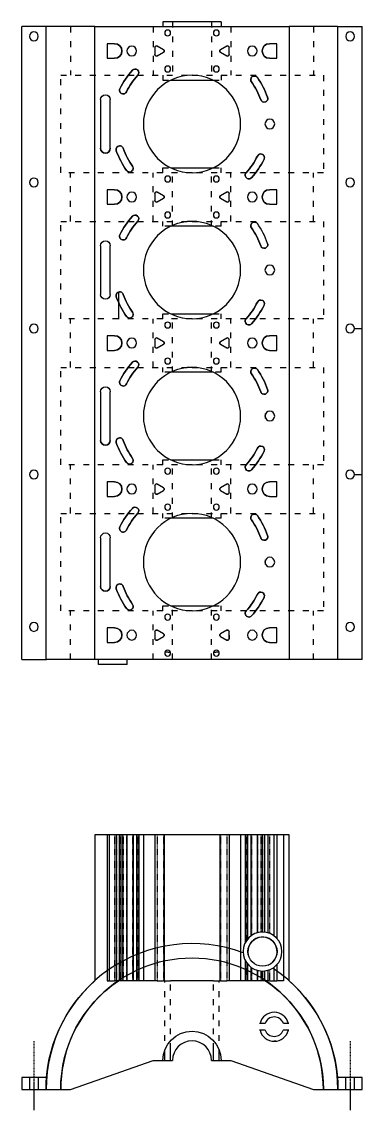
# Model space of a CAD drawing. Header units: inches. Extents: x -12375 to -12135, y 4517 to 4741.
# Drawn here: x -12374.8 to -12304.8, y 4517 to 4740.6 of the extents above; entities that cross this region are included whole.
import ezdxf

# ---------------------------------------------------------------- set-up
doc = ezdxf.new("R2010")
doc.units = ezdxf.units.IN
doc.header["$LTSCALE"] = 0.1
doc.header["$MEASUREMENT"] = 0
for name, pattern in [('ACAD_ISO03W100', [30, 12, -18]), ('CENTERX2', [4, 2.5, -0.5, 0.5, -0.5]), ('DASHED', [0.75, 0.5, -0.25])]:
    doc.linetypes.add(name, pattern=pattern)
doc.layers.get('0').update_dxf_attribs({"lineweight": 25})
doc.layers.add('Dim layer', color=253, linetype='DASHED')
doc.layers.add('Layer1', color=252, linetype='Continuous')

msp = doc.modelspace()

# ---------------------------------------------------------------- linework, layer by layer
at = {"linetype": 'Continuous', "extrusion": (0, 0, -1)}
for p, q in [((-12345.8, 4740.59), (-12345.8, 4739.59)), ((-12333.8, 4740.59), (-12345.8, 4740.59)), ((-12333.8, 4740.59), (-12333.8, 4739.59)), ((-12374.8, 4609.59), (-12374.8, 4739.59)), ((-12369.7, 4739.59), (-12374.8, 4739.59)), ((-12369.8, 4609.59), (-12369.8, 4739.59)), ((-12359.8, 4739.59), (-12369.7, 4739.59)), ((-12359.8, 4609.59), (-12359.8, 4739.59)), ((-12309.9, 4739.59), (-12319.8, 4739.59)), ((-12309.9, 4739.59), (-12304.8, 4739.59)), ((-12309.8, 4609.59), (-12309.8, 4739.59)), ((-12309.8, 4609.59), (-12309.8, 4739.59)), ((-12304.8, 4609.59), (-12304.8, 4739.59)), ((-12355.71, 4736.09), (-12357.21, 4736.09)), ((-12357.21, 4736.09), (-12357.21, 4733.09)), ((-12322.39, 4736.09), (-12323.89, 4736.09)), ((-12322.39, 4733.09), (-12322.39, 4736.09)), ((-12347.41, 4735.34), (-12347.41, 4733.84)), ((-12345.66, 4734.85), (-12346.96, 4735.6)), ((-12346.96, 4733.58), (-12345.66, 4734.33)), ((-12332.64, 4735.6), (-12333.94, 4734.85)), ((-12333.94, 4734.33), (-12332.64, 4733.58)), ((-12332.19, 4733.84), (-12332.19, 4735.34)), ((-12357.21, 4733.09), (-12355.71, 4733.09)), ((-12323.89, 4733.09), (-12322.39, 4733.09)), ((-12344.16, 4728.59), (-12335.44, 4728.59)), ((-12358.59, 4724.59), (-12358.59, 4714.59)), ((-12356.6, 4714.59), (-12356.6, 4724.59)), ((-12344.16, 4710.59), (-12335.44, 4710.59)), ((-12355.71, 4706.09), (-12357.21, 4706.09)), ((-12357.21, 4706.09), (-12357.21, 4703.09)), ((-12347.41, 4705.34), (-12347.41, 4703.84)), ((-12345.66, 4704.85), (-12346.96, 4705.6)), ((-12332.64, 4705.6), (-12333.94, 4704.85)), ((-12332.19, 4703.84), (-12332.19, 4705.34)), ((-12322.39, 4706.09), (-12323.89, 4706.09)), ((-12322.39, 4703.09), (-12322.39, 4706.09)), ((-12357.21, 4703.09), (-12355.71, 4703.09)), ((-12346.96, 4703.58), (-12345.66, 4704.33)), ((-12333.94, 4704.33), (-12332.64, 4703.58)), ((-12323.89, 4703.09), (-12322.39, 4703.09)), ((-12335.44, 4698.59), (-12344.16, 4698.59)), ((-12358.59, 4694.59), (-12358.59, 4684.59)), ((-12356.6, 4684.59), (-12356.6, 4694.59)), ((-12354.93, 4685.04), (-12354.93, 4683.01)), ((-12354.93, 4683.01), (-12354.93, 4679.59)), ((-12344.16, 4680.59), (-12335.44, 4680.59)), ((-12355.71, 4676.09), (-12357.21, 4676.09)), ((-12357.21, 4676.09), (-12357.21, 4673.09)), ((-12347.41, 4675.34), (-12347.41, 4673.84)), ((-12345.66, 4674.85), (-12346.96, 4675.6)), ((-12332.64, 4675.6), (-12333.94, 4674.85)), ((-12332.19, 4673.84), (-12332.19, 4675.34)), ((-12322.39, 4676.09), (-12323.89, 4676.09)), ((-12322.39, 4673.09), (-12322.39, 4676.09)), ((-12346.96, 4673.58), (-12345.66, 4674.33)), ((-12333.94, 4674.33), (-12332.64, 4673.58)), ((-12357.21, 4673.09), (-12355.71, 4673.09)), ((-12323.89, 4673.09), (-12322.39, 4673.09)), ((-12358.59, 4664.59), (-12358.59, 4654.59)), ((-12356.6, 4654.59), (-12356.6, 4664.59)), ((-12324.67, 4659.09), (-12324.67, 4660.09)), ((-12344.16, 4650.59), (-12335.44, 4650.59)), ((-12355.71, 4646.09), (-12357.21, 4646.09)), ((-12357.21, 4646.09), (-12357.21, 4643.09)), ((-12347.41, 4645.34), (-12347.41, 4643.84)), ((-12345.66, 4644.85), (-12346.96, 4645.6)), ((-12346.96, 4643.58), (-12345.66, 4644.33)), ((-12332.64, 4645.6), (-12333.94, 4644.85)), ((-12333.94, 4644.33), (-12332.64, 4643.58)), ((-12332.19, 4643.84), (-12332.19, 4645.34)), ((-12322.39, 4646.09), (-12323.89, 4646.09)), ((-12322.39, 4643.09), (-12322.39, 4646.09)), ((-12357.21, 4643.09), (-12355.71, 4643.09)), ((-12323.89, 4643.09), (-12322.39, 4643.09)), ((-12335.44, 4638.59), (-12344.16, 4638.59)), ((-12358.59, 4634.59), (-12358.59, 4624.59)), ((-12356.6, 4624.59), (-12356.6, 4634.59)), ((-12324.67, 4629.09), (-12324.67, 4630.09)), ((-12344.16, 4620.59), (-12335.44, 4620.59)), ((-12355.71, 4616.09), (-12357.21, 4616.09)), ((-12357.21, 4616.09), (-12357.21, 4613.09)), ((-12347.41, 4615.34), (-12347.41, 4613.84)), ((-12345.66, 4614.85), (-12346.96, 4615.6)), ((-12332.64, 4615.6), (-12333.94, 4614.85)), ((-12332.19, 4613.84), (-12332.19, 4615.34)), ((-12322.39, 4616.09), (-12323.89, 4616.09)), ((-12322.39, 4613.09), (-12322.39, 4616.09)), ((-12357.21, 4613.09), (-12355.71, 4613.09)), ((-12346.96, 4613.58), (-12345.66, 4614.33)), ((-12333.94, 4614.33), (-12332.64, 4613.58)), ((-12323.89, 4613.09), (-12322.39, 4613.09)), ((-12344.7, 4611.09), (-12345.37, 4611.09)), ((-12344.7, 4611.09), (-12344.23, 4611.09)), ((-12335.37, 4611.09), (-12334.9, 4611.09)), ((-12334.23, 4611.09), (-12334.9, 4611.09)), ((-12374.8, 4609.59), (-12369.7, 4609.59)), ((-12359.8, 4609.59), (-12369.7, 4609.59)), ((-12359.03, 4608.59), (-12359.03, 4609.59)), ((-12359.03, 4608.54), (-12359.03, 4608.59)), ((-12353.11, 4608.54), (-12359.03, 4608.54)), ((-12353.11, 4608.59), (-12353.11, 4609.59)), ((-12353.11, 4608.54), (-12353.11, 4608.59)), ((-12309.9, 4609.59), (-12319.8, 4609.59)), ((-12304.8, 4609.59), (-12309.9, 4609.59))]:
    msp.add_line(p, q, dxfattribs=at)
at = {"linetype": 'Continuous'}
for p, q in [((-12347.41, 4735.34), (-12347.41, 4733.84)), ((-12346.96, 4733.58), (-12345.66, 4734.33)), ((-12333.94, 4734.33), (-12332.64, 4733.58)), ((-12332.19, 4733.84), (-12332.19, 4735.34)), ((-12358.59, 4724.59), (-12358.59, 4714.59)), ((-12357.21, 4706.09), (-12357.21, 4703.09)), ((-12322.39, 4703.09), (-12322.39, 4706.09)), ((-12357.21, 4703.09), (-12355.71, 4703.09)), ((-12333.94, 4704.33), (-12332.64, 4703.58)), ((-12323.89, 4703.09), (-12322.39, 4703.09)), ((-12357.21, 4676.09), (-12357.21, 4673.09)), ((-12347.41, 4675.34), (-12347.41, 4673.84)), ((-12332.64, 4675.6), (-12333.94, 4674.85)), ((-12332.19, 4673.84), (-12332.19, 4675.34)), ((-12346.96, 4673.58), (-12345.66, 4674.33)), ((-12333.94, 4674.33), (-12332.64, 4673.58)), ((-12357.21, 4673.09), (-12355.71, 4673.09)), ((-12358.59, 4664.59), (-12358.59, 4654.59)), ((-12347.41, 4645.34), (-12347.41, 4643.84)), ((-12345.66, 4644.85), (-12346.96, 4645.6)), ((-12332.19, 4643.84), (-12332.19, 4645.34)), ((-12357.21, 4643.09), (-12355.71, 4643.09)), ((-12323.89, 4643.09), (-12322.39, 4643.09)), ((-12357.21, 4616.09), (-12357.21, 4613.09)), ((-12347.41, 4615.34), (-12347.41, 4613.84)), ((-12322.39, 4616.09), (-12323.89, 4616.09)), ((-12324.78, 4534.84), (-12325.89, 4534.84)), ((-12319.91, 4534.84), (-12321.02, 4534.84)), ((-12324.77, 4533.44), (-12325.89, 4533.44)), ((-12319.91, 4533.44), (-12321.04, 4533.44))]:
    msp.add_line(p, q, dxfattribs=at)
at = {"linetype": 'Continuous', "extrusion": (0, 1, 0)}
for p, q in [((-12359.8, 4573.59), (-12359.8, 4543.59)), ((-12319.8, 4573.59), (-12359.8, 4573.59)), ((-12319.8, 4543.59), (-12319.8, 4573.59)), ((-12322.39, 4546.85), (-12322.39, 4543.59)), ((-12319.8, 4543.59), (-12319.8, 4543.59)), ((-12345.4, 4527.23), (-12345.4, 4528.23)), ((-12344.2, 4527.23), (-12344.2, 4529.6)), ((-12335.4, 4527.23), (-12335.4, 4529.6)), ((-12334.2, 4527.23), (-12334.2, 4528.23)), ((-12364.8, 4521.23), (-12347.8, 4527.23)), ((-12347.8, 4527.23), (-12343.8, 4527.23)), ((-12335.8, 4527.23), (-12331.8, 4527.23)), ((-12331.8, 4527.23), (-12314.8, 4521.23)), ((-12369.7, 4523.73), (-12374.8, 4523.73)), ((-12374.8, 4523.73), (-12374.8, 4521.23)), ((-12373.2, 4523.73), (-12373.2, 4521.23)), ((-12371.4, 4523.73), (-12371.4, 4521.23)), ((-12304.8, 4523.73), (-12309.9, 4523.73)), ((-12308.2, 4521.23), (-12308.2, 4523.73)), ((-12306.4, 4521.23), (-12306.4, 4523.73)), ((-12304.8, 4521.23), (-12304.8, 4523.73)), ((-12374.8, 4521.23), (-12369.8, 4521.23)), ((-12369.8, 4521.23), (-12364.8, 4521.23)), ((-12314.8, 4521.23), (-12309.8, 4521.23)), ((-12309.8, 4521.23), (-12304.8, 4521.23))]:
    msp.add_line(p, q, dxfattribs=at)
at = {"linetype": 'Continuous', "extrusion": (0, 0, -1)}
msp.add_lwpolyline([(12359.8, 4609.59), (12359.8, 4739.59), (12319.8, 4739.59), (12319.8, 4609.59)], close=True, dxfattribs=at)
for centre, radius in [((12372.3, 4737.59), 0.9), ((12307.3, 4737.59), 0.9), ((12352.18, 4734.59), 1), ((12327.42, 4734.59), 1), ((12339.8, 4719.59), 10), ((12323.8, 4719.59), 1), ((12372.3, 4707.59), 0.9), ((12307.3, 4707.59), 0.9), ((12352.18, 4704.59), 1), ((12327.42, 4704.59), 1), ((12339.8, 4689.59), 10), ((12323.8, 4689.59), 1), ((12372.3, 4677.59), 0.9), ((12307.3, 4677.59), 0.9), ((12352.18, 4674.59), 1), ((12327.42, 4674.59), 1), ((12339.8, 4659.59), 10), ((12323.8, 4659.59), 1), ((12372.3, 4647.59), 0.9), ((12307.3, 4647.59), 0.9), ((12352.18, 4644.59), 1), ((12327.42, 4644.59), 1), ((12339.8, 4629.59), 10), ((12323.8, 4629.59), 1), ((12372.3, 4616.27), 0.9), ((12352.18, 4614.59), 1), ((12327.42, 4614.59), 1), ((12307.3, 4616.27), 0.9), ((12325.3, 4549.59), 4)]:
    msp.add_circle(centre, radius, dxfattribs=at)
msp.add_circle((-12325.3, 4549.59), 3)
for centre, radius, start, end in [((12355.71, 4734.59), 1.5, 90, 269.9924), ((12323.89, 4734.59), 1.5, 270.0076, 90), ((12347.11, 4735.34), 0.3, 0, 120), ((12347.11, 4733.84), 0.3, 240, 0), ((12345.81, 4734.59), 0.3, 120, 240), ((12333.79, 4734.59), 0.3, 300, 60), ((12332.49, 4735.34), 0.3, 60, 180), ((12332.49, 4733.84), 0.3, 180, 300), ((12339.8, 4719.59), 16.5, 26.069, 42), ((12339.8, 4719.59), 15, 26.0693, 42), ((12351.51, 4730.13), 0.75, 42, 222), ((12326.98, 4728.7), 0.75, 324.5571, 144.689), ((12339.82, 4719.58), 16.5, 144.626, 160.5571), ((12353.95, 4726.51), 0.75, 206, 26.132), ((12339.82, 4719.58), 15, 144.6263, 160.5571), ((12357.59, 4724.59), 0.997, 0, 180), ((12324.97, 4724.82), 0.75, 160.5571, 340.5571), ((12357.59, 4714.59), 0.997, 180, 0), ((12354.65, 4714.35), 0.75, 340.4911, 160.623), ((12339.8, 4719.59), 16.5, 324.623, 340.5541), ((12339.8, 4719.59), 15, 324.623, 340.5538), ((12325.67, 4712.68), 0.75, 26.066, 206.066), ((12339.82, 4719.6), 15, 206.066, 221.9967), ((12339.82, 4719.6), 16.5, 206.066, 221.997), ((12352.64, 4710.47), 0.75, 144.623, 324.623), ((12328.11, 4709.06), 0.75, 221.934, 42.066), ((12355.71, 4704.59), 1.5, 90, 269.9924), ((12347.11, 4705.34), 0.3, 0, 120), ((12345.81, 4704.59), 0.3, 120, 240), ((12333.79, 4704.59), 0.3, 300, 60), ((12332.49, 4705.34), 0.3, 60, 180), ((12323.89, 4704.59), 1.5, 270.0076, 90), ((12347.11, 4703.84), 0.3, 240, 0), ((12332.49, 4703.84), 0.3, 180, 300), ((12339.8, 4689.59), 16.5, 26.069, 42), ((12351.51, 4700.13), 0.75, 42, 222), ((12339.8, 4689.59), 15, 26.0693, 42), ((12326.98, 4698.7), 0.75, 324.5571, 144.689), ((12339.82, 4689.58), 15, 144.6263, 160.5571), ((12357.59, 4694.59), 0.997, 0, 180), ((12353.95, 4696.51), 0.75, 206, 26.132), ((12324.97, 4694.82), 0.75, 160.5571, 340.5571), ((12357.59, 4684.59), 0.997, 180, 0), ((12354.65, 4684.35), 0.75, 340.4911, 160.623), ((12339.8, 4689.59), 15, 324.623, 340.5538), ((12339.8, 4689.59), 16.5, 324.623, 340.5541), ((12339.82, 4689.6), 15, 206.066, 221.9967), ((12339.82, 4689.6), 16.5, 206.066, 221.997), ((12325.67, 4682.68), 0.75, 26.066, 206.066), ((12352.64, 4680.47), 0.75, 144.623, 324.623), ((12328.11, 4679.06), 0.75, 221.934, 42.066), ((12355.71, 4674.59), 1.5, 90, 269.9924), ((12347.11, 4675.34), 0.3, 0, 120), ((12332.49, 4675.34), 0.3, 60, 180), ((12323.89, 4674.59), 1.5, 270.0076, 90), ((12347.11, 4673.84), 0.3, 240, 0), ((12345.81, 4674.59), 0.3, 120, 240), ((12333.79, 4674.59), 0.3, 300, 60), ((12332.49, 4673.84), 0.3, 180, 300), ((12351.51, 4670.13), 0.75, 42, 222), ((12339.8, 4659.59), 16.5, 26.069, 42), ((12339.8, 4659.59), 15, 26.0693, 42), ((12326.98, 4668.7), 0.75, 324.5571, 144.689), ((12339.82, 4659.58), 16.5, 144.626, 160.5571), ((12353.95, 4666.51), 0.75, 206, 26.132), ((12339.82, 4659.58), 15, 144.6263, 160.5571), ((12357.59, 4664.59), 0.997, 0, 180), ((12324.97, 4664.82), 0.75, 160.5571, 340.5571), ((12357.59, 4654.59), 0.997, 180, 0), ((12354.65, 4654.35), 0.75, 340.4911, 160.623), ((12339.8, 4659.59), 16.5, 324.623, 340.5541), ((12339.8, 4659.59), 15, 324.623, 340.5538), ((12339.82, 4659.6), 15, 206.066, 221.9967), ((12325.67, 4652.68), 0.75, 26.066, 206.066), ((12352.64, 4650.47), 0.75, 144.623, 324.623), ((12339.82, 4659.6), 16.5, 206.066, 221.997), ((12328.11, 4649.06), 0.75, 221.934, 42.066), ((12355.71, 4644.59), 1.5, 90, 269.9924), ((12347.11, 4645.34), 0.3, 0, 120), ((12345.81, 4644.59), 0.3, 120, 240), ((12333.79, 4644.59), 0.3, 300, 60), ((12332.49, 4645.34), 0.3, 60, 180), ((12323.89, 4644.59), 1.5, 270.0076, 90), ((12347.11, 4643.84), 0.3, 240, 0), ((12332.49, 4643.84), 0.3, 180, 300), ((12339.8, 4629.59), 16.5, 26.069, 42), ((12339.8, 4629.59), 15, 26.0693, 42), ((12351.51, 4640.13), 0.75, 42, 222), ((12326.98, 4638.7), 0.75, 324.5571, 144.689), ((12339.82, 4629.58), 15, 144.6263, 160.5571), ((12339.82, 4629.58), 16.5, 144.626, 160.5571), ((12357.59, 4634.59), 0.997, 0, 180), ((12353.95, 4636.51), 0.75, 206, 26.132), ((12324.97, 4634.82), 0.75, 160.5571, 340.5571), ((12357.59, 4624.59), 0.997, 180, 0), ((12354.65, 4624.35), 0.75, 340.4911, 160.623), ((12339.8, 4629.59), 16.5, 324.623, 340.5541), ((12339.8, 4629.59), 15, 324.623, 340.5538), ((12339.82, 4629.6), 15, 206.066, 221.9967), ((12339.82, 4629.6), 16.5, 206.066, 221.997), ((12325.67, 4622.68), 0.75, 26.066, 206.066), ((12352.64, 4620.47), 0.75, 144.623, 324.623), ((12328.11, 4619.06), 0.75, 221.934, 42.066), ((12355.71, 4614.59), 1.5, 90.0076, 270), ((12347.11, 4615.34), 0.3, 0, 120), ((12332.49, 4615.34), 0.3, 60, 180), ((12323.89, 4614.59), 1.5, 270, 89.9924), ((12347.11, 4613.84), 0.3, 240, 0), ((12345.81, 4614.59), 0.3, 120, 240), ((12333.79, 4614.59), 0.3, 300, 60), ((12332.49, 4613.84), 0.3, 180, 300), ((12339.8, 4521.23), 30, 0, 48.1897), ((12339.8, 4521.23), 27, 0, 55.9116), ((12339.8, 4521.23), 27, 124.0884, 180), ((12339.8, 4521.23), 30, 131.8103, 180), ((12339.8, 4527.23), 6, 0, 180)]:
    msp.add_arc(centre, radius, start, end, dxfattribs=at)
at = {"linetype": 'Continuous'}
for centre, radius, start, end in [((-12355.71, 4734.59), 1.5, 270.0076, 90), ((-12323.89, 4734.59), 1.5, 90, 269.9924), ((-12347.11, 4735.34), 0.3, 60, 180), ((-12347.11, 4733.84), 0.3, 180, 300), ((-12345.81, 4734.59), 0.3, 300, 60), ((-12333.79, 4734.59), 0.3, 120, 240), ((-12332.49, 4735.34), 0.3, 0, 120), ((-12332.49, 4733.84), 0.3, 240, 0), ((-12339.8, 4719.59), 16.5, 138, 153.931), ((-12339.8, 4719.59), 15, 138, 153.9307), ((-12351.51, 4730.13), 0.75, 318, 138), ((-12326.98, 4728.7), 0.75, 35.311, 215.4429), ((-12339.82, 4719.58), 16.5, 19.4429, 35.374), ((-12353.95, 4726.51), 0.75, 153.868, 334), ((-12339.82, 4719.58), 15, 19.4429, 35.3737), ((-12324.97, 4724.82), 0.75, 199.4429, 19.4429), ((-12357.59, 4714.59), 0.997, 180, 0), ((-12354.65, 4714.35), 0.75, 19.377, 199.5089), ((-12339.8, 4719.59), 16.5, 199.4459, 215.377), ((-12339.8, 4719.59), 15, 199.4462, 215.377), ((-12325.67, 4712.68), 0.75, 333.934, 153.934), ((-12339.82, 4719.6), 15, 318.0033, 333.934), ((-12339.82, 4719.6), 16.5, 318.003, 333.934), ((-12352.64, 4710.47), 0.75, 215.377, 35.377), ((-12328.11, 4709.06), 0.75, 137.934, 318.066), ((-12355.71, 4704.59), 1.5, 270.0076, 90), ((-12347.11, 4705.34), 0.3, 60, 180), ((-12345.81, 4704.59), 0.3, 300, 60), ((-12333.79, 4704.59), 0.3, 120, 240), ((-12332.49, 4705.34), 0.3, 0, 120), ((-12323.89, 4704.59), 1.5, 90, 269.9924), ((-12347.11, 4703.84), 0.3, 180, 300), ((-12332.49, 4703.84), 0.3, 240, 0), ((-12339.8, 4689.59), 16.5, 138, 153.931), ((-12351.51, 4700.13), 0.75, 318, 138), ((-12339.8, 4689.59), 15, 138, 153.9307), ((-12326.98, 4698.7), 0.75, 35.311, 215.4429), ((-12339.82, 4689.58), 15, 19.4429, 35.3737), ((-12339.82, 4689.58), 16.5, 19.4429, 35.374), ((-12353.95, 4696.51), 0.75, 153.868, 334), ((-12324.97, 4694.82), 0.75, 199.4429, 19.4429), ((-12354.65, 4684.35), 0.75, 19.377, 199.5089), ((-12339.8, 4689.59), 15, 199.4462, 215.377), ((-12339.8, 4689.59), 16.5, 199.4459, 215.377), ((-12339.82, 4689.6), 15, 318.0033, 333.934), ((-12339.82, 4689.6), 16.5, 318.003, 333.934), ((-12325.67, 4682.68), 0.75, 333.934, 153.934), ((-12352.64, 4680.47), 0.75, 215.377, 35.377), ((-12328.11, 4679.06), 0.75, 137.934, 318.066), ((-12355.71, 4674.59), 1.5, 270.0076, 90), ((-12347.11, 4675.34), 0.3, 60, 180), ((-12332.49, 4675.34), 0.3, 0, 120), ((-12323.89, 4674.59), 1.5, 90, 269.9924), ((-12347.11, 4673.84), 0.3, 180, 300), ((-12345.81, 4674.59), 0.3, 300, 60), ((-12333.79, 4674.59), 0.3, 120, 240), ((-12332.49, 4673.84), 0.3, 240, 0), ((-12351.51, 4670.13), 0.75, 318, 138), ((-12339.8, 4659.59), 16.5, 138, 153.931), ((-12339.8, 4659.59), 15, 138, 153.9307), ((-12326.98, 4668.7), 0.75, 35.311, 215.4429), ((-12339.82, 4659.58), 16.5, 19.4429, 35.374), ((-12353.95, 4666.51), 0.75, 153.868, 334), ((-12339.82, 4659.58), 15, 19.4429, 35.3737), ((-12324.97, 4664.82), 0.75, 199.4429, 19.4429), ((-12357.59, 4654.59), 0.997, 180, 0), ((-12354.65, 4654.35), 0.75, 19.377, 199.5089), ((-12339.8, 4659.59), 16.5, 199.4459, 215.377), ((-12339.8, 4659.59), 15, 199.4462, 215.377), ((-12339.82, 4659.6), 15, 318.0033, 333.934), ((-12325.67, 4652.68), 0.75, 333.934, 153.934), ((-12352.64, 4650.47), 0.75, 215.377, 35.377), ((-12339.82, 4659.6), 16.5, 318.003, 333.934), ((-12328.11, 4649.06), 0.75, 137.934, 318.066), ((-12355.71, 4644.59), 1.5, 270.0076, 90), ((-12347.11, 4645.34), 0.3, 60, 180), ((-12345.81, 4644.59), 0.3, 300, 60), ((-12333.79, 4644.59), 0.3, 120, 240), ((-12332.49, 4645.34), 0.3, 0, 120), ((-12323.89, 4644.59), 1.5, 90, 269.9924), ((-12347.11, 4643.84), 0.3, 180, 300), ((-12332.49, 4643.84), 0.3, 240, 0), ((-12339.8, 4629.59), 16.5, 138, 153.931), ((-12339.8, 4629.59), 15, 138, 153.9307), ((-12351.51, 4640.13), 0.75, 318, 138), ((-12326.98, 4638.7), 0.75, 35.311, 215.4429), ((-12339.82, 4629.58), 15, 19.4429, 35.3737), ((-12339.82, 4629.58), 16.5, 19.4429, 35.374), ((-12353.95, 4636.51), 0.75, 153.868, 334), ((-12324.97, 4634.82), 0.75, 199.4429, 19.4429), ((-12357.59, 4624.59), 0.997, 180, 0), ((-12354.65, 4624.35), 0.75, 19.377, 199.5089), ((-12339.8, 4629.59), 16.5, 199.4459, 215.377), ((-12339.8, 4629.59), 15, 199.4462, 215.377), ((-12339.82, 4629.6), 15, 318.0033, 333.934), ((-12339.82, 4629.6), 16.5, 318.003, 333.934), ((-12325.67, 4622.68), 0.75, 333.934, 153.934), ((-12352.64, 4620.47), 0.75, 215.377, 35.377), ((-12328.11, 4619.06), 0.75, 137.934, 318.066), ((-12355.71, 4614.59), 1.5, 270, 89.9924), ((-12347.11, 4615.34), 0.3, 60, 180), ((-12332.49, 4615.34), 0.3, 0, 120), ((-12323.89, 4614.59), 1.5, 90.0076, 270), ((-12347.11, 4613.84), 0.3, 180, 300), ((-12345.81, 4614.59), 0.3, 300, 60), ((-12333.79, 4614.59), 0.3, 120, 240), ((-12332.49, 4613.84), 0.3, 240, 0), ((-12325.3, 4549.59), 3, 292.632, 193.2094), ((-12339.8, 4521.23), 30, 69.4952, 179.9999), ((-12339.8, 4521.23), 27, 0, 180), ((-12339.8, 4521.23), 30, 0.0001, 56.3462), ((-12322.9, 4534.14), 2.99, 13.5376, 166.4624), ((-12322.9, 4534.16), 2, 19.9925, 160.0075), ((-12322.9, 4534.14), 2.99, 193.5376, 346.4624), ((-12322.9, 4534.16), 2, 200.9837, 339.0163), ((-12339.8, 4527.23), 4, 0, 180)]:
    msp.add_arc(centre, radius, start, end, dxfattribs=at)
at = {"layer": 'Dim layer', "linetype": 'Continuous', "extrusion": (0, 0, -1)}
msp.add_line((-12335.44, 4668.59), (-12344.16, 4668.59), dxfattribs=at)
at = {"layer": 'Layer1', "linetype": 'ACAD_ISO03W100', "extrusion": (0, 0, -1)}
for p, q in [((-12343.8, 4740.59), (-12343.8, 4728.59)), ((-12335.8, 4740.59), (-12335.8, 4728.59)), ((-12364.8, 4739.59), (-12364.8, 4729.59)), ((-12347.8, 4739.59), (-12347.8, 4729.59)), ((-12331.8, 4739.59), (-12331.8, 4729.59)), ((-12314.8, 4739.59), (-12314.8, 4729.59)), ((-12345.8, 4729.59), (-12345.8, 4728.59)), ((-12333.8, 4729.59), (-12333.8, 4728.59)), ((-12345.8, 4728.59), (-12344.16, 4728.59)), ((-12335.44, 4728.59), (-12333.8, 4728.59)), ((-12364.8, 4699.59), (-12364.8, 4709.59)), ((-12347.8, 4699.59), (-12347.8, 4709.59)), ((-12345.8, 4709.59), (-12345.8, 4710.59)), ((-12345.8, 4710.59), (-12344.16, 4710.59)), ((-12343.8, 4698.59), (-12343.8, 4710.59)), ((-12335.8, 4698.59), (-12335.8, 4710.59)), ((-12335.44, 4710.59), (-12333.8, 4710.59)), ((-12333.8, 4709.59), (-12333.8, 4710.59)), ((-12331.8, 4699.59), (-12331.8, 4709.59)), ((-12314.8, 4699.59), (-12314.8, 4709.59)), ((-12345.8, 4698.59), (-12345.8, 4699.59)), ((-12344.16, 4698.59), (-12345.8, 4698.59)), ((-12333.8, 4698.59), (-12335.44, 4698.59)), ((-12333.8, 4698.59), (-12333.8, 4699.59)), ((-12345.8, 4679.59), (-12345.8, 4680.59)), ((-12345.8, 4680.59), (-12344.16, 4680.59)), ((-12343.8, 4668.59), (-12343.8, 4680.59)), ((-12335.8, 4668.59), (-12335.8, 4680.59)), ((-12335.44, 4680.59), (-12333.8, 4680.59)), ((-12333.8, 4679.59), (-12333.8, 4680.59)), ((-12364.8, 4669.59), (-12364.8, 4679.59)), ((-12347.8, 4669.59), (-12347.8, 4679.59)), ((-12331.8, 4669.59), (-12331.8, 4679.59)), ((-12314.8, 4669.59), (-12314.8, 4679.59)), ((-12345.8, 4668.59), (-12345.8, 4669.59)), ((-12333.8, 4668.59), (-12333.8, 4669.59)), ((-12344.16, 4668.59), (-12345.8, 4668.59)), ((-12333.8, 4668.59), (-12335.44, 4668.59)), ((-12364.8, 4639.59), (-12364.8, 4649.59)), ((-12347.8, 4639.59), (-12347.8, 4649.59)), ((-12345.8, 4649.59), (-12345.8, 4650.59)), ((-12345.8, 4650.59), (-12344.16, 4650.59)), ((-12343.8, 4638.59), (-12343.8, 4650.59)), ((-12335.8, 4638.59), (-12335.8, 4650.59)), ((-12335.44, 4650.59), (-12333.8, 4650.59)), ((-12333.8, 4649.59), (-12333.8, 4650.59)), ((-12331.8, 4639.59), (-12331.8, 4649.59)), ((-12314.8, 4639.59), (-12314.8, 4649.59)), ((-12345.8, 4638.59), (-12345.8, 4639.59)), ((-12333.8, 4638.59), (-12333.8, 4639.59)), ((-12344.16, 4638.59), (-12345.8, 4638.59)), ((-12333.8, 4638.59), (-12335.44, 4638.59)), ((-12364.8, 4609.59), (-12364.8, 4619.59)), ((-12347.8, 4609.59), (-12347.8, 4619.59)), ((-12345.8, 4619.59), (-12345.8, 4620.59)), ((-12345.8, 4620.59), (-12344.16, 4620.59)), ((-12343.8, 4609.59), (-12343.8, 4620.59)), ((-12335.8, 4609.59), (-12335.8, 4620.59)), ((-12335.44, 4620.59), (-12333.8, 4620.59)), ((-12333.8, 4619.59), (-12333.8, 4620.59)), ((-12314.85, 4609.59), (-12314.85, 4619.59))]:
    msp.add_line(p, q, dxfattribs=at)
at = {"layer": 'Layer1', "linetype": 'Continuous'}
for p, q in [((-12312.8, 4709.59), (-12312.8, 4709.59)), ((-12306.4, 4677.59), (-12304.8, 4677.59)), ((-12306.4, 4647.59), (-12304.8, 4647.59)), ((-12323.89, 4553.59), (-12323.89, 4553.59)), ((-12325.3, 4546.59), (-12325.3, 4546.59)), ((-12323.89, 4545.68), (-12323.89, 4545.68)), ((-12322.56, 4531.15), (-12322.9, 4531.15))]:
    msp.add_line(p, q, dxfattribs=at)
at = {"layer": 'Layer1'}
for p, q in [((-12347.41, 4614.59), (-12347.41, 4613.84)), ((-12332.19, 4614.59), (-12332.19, 4613.84)), ((-12354.21, 4608.59), (-12354.21, 4608.54)), ((-12353.18, 4608.59), (-12353.18, 4608.54))]:
    msp.add_line(p, q, dxfattribs=at)
at = {"layer": 'Layer1', "linetype": 'Continuous', "extrusion": (0, 1, 0)}
for p, q in [((-12357.21, 4573.59), (-12357.21, 4543.59)), ((-12356.8, 4573.59), (-12356.8, 4543.59)), ((-12355.38, 4573.59), (-12355.38, 4543.59)), ((-12354.8, 4573.59), (-12354.8, 4543.59)), ((-12354.68, 4573.59), (-12354.68, 4543.59)), ((-12354.21, 4573.59), (-12354.21, 4543.59)), ((-12353.18, 4573.59), (-12353.18, 4543.59)), ((-12351.87, 4573.59), (-12351.87, 4543.59)), ((-12351.18, 4573.59), (-12351.18, 4543.59)), ((-12350.74, 4573.59), (-12350.74, 4543.59)), ((-12349.8, 4573.59), (-12349.8, 4543.59)), ((-12347.41, 4573.59), (-12347.41, 4543.59)), ((-12345.51, 4573.59), (-12345.51, 4543.59)), ((-12334.09, 4573.59), (-12334.09, 4543.59)), ((-12332.19, 4573.59), (-12332.19, 4543.59)), ((-12329.8, 4573.59), (-12329.8, 4543.59)), ((-12328.85, 4573.59), (-12328.85, 4551.44)), ((-12328.42, 4573.59), (-12328.42, 4552.09)), ((-12327.71, 4573.59), (-12327.71, 4552.78)), ((-12326.42, 4573.59), (-12326.42, 4553.43)), ((-12325.39, 4573.59), (-12325.39, 4553.59)), ((-12324.9, 4573.59), (-12324.9, 4553.57)), ((-12324.2, 4573.59), (-12324.2, 4553.43)), ((-12323, 4573.59), (-12323, 4552.86)), ((-12322.39, 4573.59), (-12322.39, 4552.33)), ((-12321.01, 4573.59), (-12321.01, 4543.59)), ((-12328.85, 4547.74), (-12328.85, 4543.59)), ((-12328.42, 4547.09), (-12328.42, 4543.59)), ((-12327.71, 4546.39), (-12327.71, 4543.59)), ((-12326.42, 4545.75), (-12326.42, 4543.59)), ((-12324.2, 4545.74), (-12324.2, 4543.59)), ((-12323, 4546.31), (-12323, 4543.59)), ((-12357.21, 4543.59), (-12355.71, 4543.59)), ((-12354.21, 4543.59), (-12355.71, 4543.59)), ((-12353.18, 4543.59), (-12354.21, 4543.59)), ((-12351.18, 4543.59), (-12353.18, 4543.59)), ((-12350.74, 4543.59), (-12351.18, 4543.59)), ((-12347.41, 4543.59), (-12350.74, 4543.59)), ((-12346.96, 4543.59), (-12347.41, 4543.59)), ((-12346.96, 4543.59), (-12345.66, 4543.59)), ((-12345.51, 4543.59), (-12345.66, 4543.59)), ((-12345.4, 4543.59), (-12345.51, 4543.59)), ((-12345.4, 4543.59), (-12344.2, 4543.59)), ((-12339.8, 4543.59), (-12344.2, 4543.59)), ((-12335.4, 4543.59), (-12339.8, 4543.59)), ((-12335.4, 4543.59), (-12334.2, 4543.59)), ((-12334.09, 4543.59), (-12334.2, 4543.59)), ((-12333.94, 4543.59), (-12334.09, 4543.59)), ((-12333.94, 4543.59), (-12332.64, 4543.59)), ((-12332.19, 4543.59), (-12332.64, 4543.59)), ((-12328.42, 4543.59), (-12332.19, 4543.59)), ((-12326.42, 4543.59), (-12328.42, 4543.59)), ((-12325.39, 4543.59), (-12326.42, 4543.59)), ((-12325.39, 4545.59), (-12325.39, 4543.59)), ((-12323.89, 4543.59), (-12325.39, 4543.59)), ((-12324.9, 4545.61), (-12324.9, 4543.59)), ((-12323.89, 4543.59), (-12322.39, 4543.59)), ((-12321.01, 4543.59), (-12322.39, 4543.59))]:
    msp.add_line(p, q, dxfattribs=at)
at = {"layer": 'Layer1', "color": 1, "linetype": 'DASHED', "extrusion": (0, 1, 0)}
for p, q in [((-12355.71, 4573.59), (-12355.71, 4543.59)), ((-12355.71, 4573.59), (-12355.71, 4543.59)), ((-12355.34, 4573.59), (-12355.34, 4543.59)), ((-12354.6, 4573.59), (-12354.6, 4543.59)), ((-12353.93, 4573.59), (-12353.93, 4543.59)), ((-12353.26, 4573.59), (-12353.26, 4543.59)), ((-12353.24, 4573.59), (-12353.24, 4543.59)), ((-12353.24, 4573.59), (-12353.24, 4543.59)), ((-12353.24, 4573.59), (-12353.24, 4543.59)), ((-12353.24, 4573.59), (-12353.24, 4543.59)), ((-12352.04, 4573.59), (-12352.04, 4543.59)), ((-12352.04, 4573.59), (-12352.04, 4543.59)), ((-12352.04, 4573.59), (-12352.04, 4543.59)), ((-12352.04, 4573.59), (-12352.04, 4543.59)), ((-12352.01, 4573.59), (-12352.01, 4543.59)), ((-12352.01, 4573.59), (-12352.01, 4543.59)), ((-12352.01, 4573.59), (-12352.01, 4543.59)), ((-12352.01, 4573.59), (-12352.01, 4543.59)), ((-12350.93, 4573.59), (-12350.93, 4543.59)), ((-12350.93, 4573.59), (-12350.93, 4543.59)), ((-12350.93, 4573.59), (-12350.93, 4543.59)), ((-12346.96, 4573.59), (-12346.96, 4543.59)), ((-12345.66, 4573.59), (-12345.66, 4543.59)), ((-12333.94, 4573.59), (-12333.94, 4543.59)), ((-12332.64, 4573.59), (-12332.64, 4543.59)), ((-12328.65, 4573.59), (-12328.65, 4551.77)), ((-12327.57, 4573.59), (-12327.57, 4552.88)), ((-12327.54, 4573.59), (-12327.54, 4552.9)), ((-12327.54, 4573.59), (-12327.54, 4552.9)), ((-12326.35, 4573.59), (-12326.35, 4553.45)), ((-12326.33, 4573.59), (-12326.33, 4553.45)), ((-12326.33, 4573.59), (-12326.33, 4553.45)), ((-12326.33, 4573.59), (-12326.33, 4553.45)), ((-12326.33, 4573.59), (-12326.33, 4553.45)), ((-12325.66, 4573.59), (-12325.66, 4553.57)), ((-12325.66, 4573.59), (-12325.66, 4553.57)), ((-12325.66, 4573.59), (-12325.66, 4553.57)), ((-12325.66, 4573.59), (-12325.66, 4553.57)), ((-12324.98, 4573.59), (-12324.98, 4553.58)), ((-12324.98, 4573.59), (-12324.98, 4553.58)), ((-12324.98, 4573.59), (-12324.98, 4553.58)), ((-12324.24, 4573.59), (-12324.24, 4553.45)), ((-12324.24, 4573.59), (-12324.24, 4553.45)), ((-12324.24, 4573.59), (-12324.24, 4553.45)), ((-12324.24, 4573.59), (-12324.24, 4553.45)), ((-12323.89, 4573.59), (-12323.89, 4553.33)), ((-12323.89, 4573.59), (-12323.89, 4553.33)), ((-12323.89, 4573.59), (-12323.89, 4553.33)), ((-12323.89, 4573.59), (-12323.89, 4553.33)), ((-12323.89, 4573.59), (-12323.89, 4553.33)), ((-12328.65, 4547.41), (-12328.65, 4543.59)), ((-12327.57, 4546.29), (-12327.57, 4543.59)), ((-12327.54, 4546.27), (-12327.54, 4543.59)), ((-12326.35, 4545.73), (-12326.35, 4543.59)), ((-12326.33, 4545.72), (-12326.33, 4543.59)), ((-12326.33, 4545.72), (-12326.33, 4543.59)), ((-12326.33, 4545.72), (-12326.33, 4543.59)), ((-12326.33, 4545.72), (-12326.33, 4543.59)), ((-12324.24, 4545.73), (-12324.24, 4543.59)), ((-12324.24, 4545.73), (-12324.24, 4543.59)), ((-12324.24, 4545.73), (-12324.24, 4543.59)), ((-12324.24, 4545.73), (-12324.24, 4543.59)), ((-12323.89, 4545.85), (-12323.89, 4543.59)), ((-12323.89, 4545.85), (-12323.89, 4543.59)), ((-12323.89, 4545.85), (-12323.89, 4543.59)), ((-12325.66, 4545.6), (-12325.66, 4543.59)), ((-12325.66, 4545.6), (-12325.66, 4543.59)), ((-12325.66, 4545.6), (-12325.66, 4543.59)), ((-12325.66, 4545.6), (-12325.66, 4543.59)), ((-12324.98, 4545.6), (-12324.98, 4543.59)), ((-12324.98, 4545.6), (-12324.98, 4543.59)), ((-12324.98, 4545.6), (-12324.98, 4543.59))]:
    msp.add_line(p, q, dxfattribs=at)
at = {"layer": 'Layer1', "linetype": 'ACAD_ISO03W100', "extrusion": (0, 1, 0)}
for p, q in [((-12345.4, 4528.23), (-12345.4, 4543.59)), ((-12344.2, 4529.6), (-12344.2, 4543.59)), ((-12335.4, 4529.6), (-12335.4, 4543.59)), ((-12334.2, 4528.23), (-12334.2, 4543.59)), ((-12373.2, 4523.73), (-12373.2, 4521.23)), ((-12371.4, 4523.73), (-12371.4, 4521.23)), ((-12308.2, 4521.23), (-12308.2, 4523.73)), ((-12306.4, 4521.23), (-12306.4, 4523.73))]:
    msp.add_line(p, q, dxfattribs=at)
at = {"layer": 'Layer1', "linetype": 'CENTERX2'}
for p, q in [((-12372.3, 4531.15), (-12372.3, 4517)), ((-12307.3, 4531.15), (-12307.3, 4517))]:
    msp.add_line(p, q, dxfattribs=at)
at = {"layer": 'Layer1', "linetype": 'ACAD_ISO03W100', "extrusion": (0, 0, -1)}
for points in [[(12366.8, 4729.59), (12354.93, 4729.59), (12352.92, 4729.59), (12350.98, 4729.59), (12339.8, 4729.59), (12324.67, 4729.59), (12312.8, 4729.59), (12312.8, 4709.59), (12324.67, 4709.59), (12326.7, 4709.59), (12328.65, 4709.59), (12339.8, 4709.59), (12354.93, 4709.59), (12366.8, 4709.59)], [(12366.8, 4699.59), (12354.93, 4699.59), (12352.92, 4699.59), (12350.98, 4699.59), (12339.8, 4699.59), (12324.67, 4699.59), (12312.8, 4699.59), (12312.8, 4679.59), (12324.67, 4679.59), (12326.7, 4679.59), (12328.65, 4679.59), (12339.8, 4679.59), (12354.93, 4679.59), (12366.8, 4679.59)], [(12366.8, 4669.59), (12354.93, 4669.59), (12352.92, 4669.59), (12350.98, 4669.59), (12339.8, 4669.59), (12324.67, 4669.59), (12312.8, 4669.59), (12312.8, 4649.59), (12324.67, 4649.59), (12326.7, 4649.59), (12328.65, 4649.59), (12339.8, 4649.59), (12354.93, 4649.59), (12366.8, 4649.59)], [(12366.8, 4639.59), (12354.93, 4639.59), (12352.92, 4639.59), (12350.98, 4639.59), (12339.8, 4639.59), (12324.67, 4639.59), (12312.8, 4639.59), (12312.8, 4619.59), (12324.67, 4619.59), (12326.7, 4619.59), (12328.65, 4619.59), (12339.8, 4619.59), (12354.93, 4619.59), (12366.8, 4619.59)]]:
    msp.add_lwpolyline(points, close=True, dxfattribs=at)
at = {"layer": 'Layer1', "linetype": 'Continuous', "extrusion": (0, 0, -1)}
for centre in [(12344.8, 4738.29), (12334.8, 4738.29), (12344.8, 4730.89), (12334.8, 4730.89), (12344.8, 4708.29), (12334.8, 4708.29), (12344.8, 4700.89), (12334.8, 4700.89), (12344.8, 4678.29), (12334.8, 4678.29), (12344.8, 4670.89), (12334.8, 4670.89), (12344.8, 4648.29), (12334.8, 4648.29), (12344.8, 4640.89), (12334.8, 4640.89), (12344.8, 4618.29), (12334.8, 4618.29), (12344.8, 4610.89), (12334.8, 4610.89)]:
    msp.add_circle(centre, 0.6, dxfattribs=at)
at = {"layer": 'Layer1', "linetype": 'Continuous'}
msp.add_arc((-12325.3, 4549.59), 3, 270, 270.0174, dxfattribs=at)

doc.saveas('drawing.dxf')
